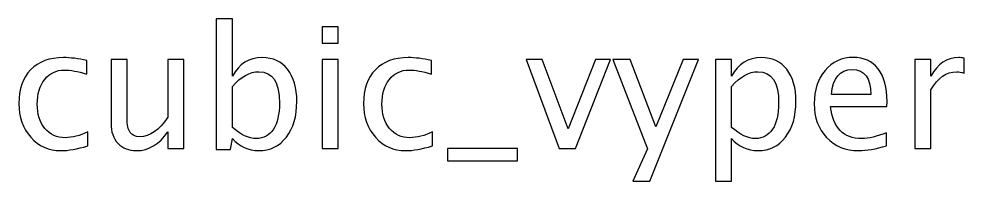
# Model space of a CAD drawing. Header units: centimetres. Extents: x -71 to 58, y -28 to 40.
# Drawn here: x 19.11 to 42.92, y 36.35 to 40.43 of the extents above; entities that cross this region are included whole.
import ezdxf

# ---------------------------------------------------------------- set-up
doc = ezdxf.new("R2010")
doc.units = ezdxf.units.CM
doc.header["$MEASUREMENT"] = 0
doc.layers.add('Layer 1', color=7, linetype='Continuous')

msp = doc.modelspace()

# ---------------------------------------------------------------- linework, layer by layer
at = {"layer": 'Layer 1'}
for points, knots in [([(24.08083, 37.14504), (24.08083, 37.14504), (24.08083, 40.43434), (24.08083, 40.43434), (24.08083, 40.43434), (24.08083, 40.43434), (24.48723, 40.43434), (24.48723, 40.43434), (24.48723, 40.43434), (24.48723, 40.43434), (24.48723, 38.99007), (24.48723, 38.99007), (24.48723, 38.99007), (24.65374, 39.30404), (24.90421, 39.46067), (25.23794, 39.46067), (25.23794, 39.46067), (25.50817, 39.46067), (25.72054, 39.3626), (25.87576, 39.16575), (25.87576, 39.16575), (26.03098, 38.9689), (26.10859, 38.70008), (26.10859, 38.3593), (26.10859, 38.3593), (26.10859, 37.98818), (26.0204, 37.68832), (25.84472, 37.46113), (25.84472, 37.46113), (25.66903, 37.23323), (25.43761, 37.11964), (25.15116, 37.11964), (25.15116, 37.11964), (24.88516, 37.11964), (24.66362, 37.22124), (24.48723, 37.42515), (24.48723, 37.42515), (24.48723, 37.42515), (24.43784, 37.14504), (24.43784, 37.14504), (24.43784, 37.14504), (24.43784, 37.14504), (24.08083, 37.14504), (24.08083, 37.14504)], [0, 0, 0, 0, 0.08333333, 0.08333333, 0.08333333, 0.08333333, 0.16666667, 0.16666667, 0.16666667, 0.16666667, 0.25, 0.25, 0.25, 0.25, 0.33333333, 0.33333333, 0.33333333, 0.33333333, 0.41666667, 0.41666667, 0.41666667, 0.41666667, 0.5, 0.5, 0.5, 0.5, 0.58333333, 0.58333333, 0.58333333, 0.58333333, 0.66666667, 0.66666667, 0.66666667, 0.66666667, 0.75, 0.75, 0.75, 0.75, 0.83333333, 0.83333333, 0.83333333, 0.83333333, 1, 1, 1, 1]), ([(26.74501, 39.82474), (26.74501, 39.82474), (26.74501, 40.23114), (26.74501, 40.23114), (26.74501, 40.23114), (26.74501, 40.23114), (27.15141, 40.23114), (27.15141, 40.23114), (27.15141, 40.23114), (27.15141, 40.23114), (27.15141, 39.82474), (27.15141, 39.82474), (27.15141, 39.82474), (27.15141, 39.82474), (26.74501, 39.82474), (26.74501, 39.82474)], [0, 0, 0, 0, 0.2, 0.2, 0.2, 0.2, 0.4, 0.4, 0.4, 0.4, 0.6, 0.6, 0.6, 0.6, 1, 1, 1, 1]), ([(20.84304, 37.23817), (20.57986, 37.15915), (20.35267, 37.11964), (20.16147, 37.11964), (20.16147, 37.11964), (19.85808, 37.11964), (19.6069, 37.23182), (19.40723, 37.45548), (19.40723, 37.45548), (19.20756, 37.67985), (19.10737, 37.96278), (19.10737, 38.30356), (19.10737, 38.30356), (19.10737, 38.66763), (19.20615, 38.95197), (19.4037, 39.15517), (19.4037, 39.15517), (19.60126, 39.35907), (19.87713, 39.46067), (20.23132, 39.46067), (20.23132, 39.46067), (20.40559, 39.46067), (20.60174, 39.43668), (20.81764, 39.3887), (20.81764, 39.3887), (20.81764, 39.3887), (20.81764, 39.04581), (20.81764, 39.04581), (20.81764, 39.04581), (20.58833, 39.11354), (20.40136, 39.14741), (20.25742, 39.14741), (20.25742, 39.14741), (20.04858, 39.14741), (19.88136, 39.06909), (19.75648, 38.91316), (19.75648, 38.91316), (19.6316, 38.75723), (19.5688, 38.54909), (19.5688, 38.28945), (19.5688, 38.28945), (19.5688, 38.03757), (19.63371, 37.83437), (19.76283, 37.67844), (19.76283, 37.67844), (19.89195, 37.52322), (20.06057, 37.44561), (20.27012, 37.44561), (20.27012, 37.44561), (20.45569, 37.44561), (20.64619, 37.49358), (20.84304, 37.58954), (20.84304, 37.58954), (20.84304, 37.58954), (20.84304, 37.23817), (20.84304, 37.23817)], [0, 0, 0, 0, 0.06666667, 0.06666667, 0.06666667, 0.06666667, 0.13333333, 0.13333333, 0.13333333, 0.13333333, 0.2, 0.2, 0.2, 0.2, 0.26666667, 0.26666667, 0.26666667, 0.26666667, 0.33333333, 0.33333333, 0.33333333, 0.33333333, 0.4, 0.4, 0.4, 0.4, 0.46666667, 0.46666667, 0.46666667, 0.46666667, 0.53333333, 0.53333333, 0.53333333, 0.53333333, 0.6, 0.6, 0.6, 0.6, 0.66666667, 0.66666667, 0.66666667, 0.66666667, 0.73333333, 0.73333333, 0.73333333, 0.73333333, 0.8, 0.8, 0.8, 0.8, 0.86666667, 0.86666667, 0.86666667, 0.86666667, 1, 1, 1, 1]), ([(22.85881, 37.17044), (22.85881, 37.17044), (22.85881, 37.59236), (22.85881, 37.59236), (22.85881, 37.59236), (22.6422, 37.27698), (22.37903, 37.11964), (22.06999, 37.11964), (22.06999, 37.11964), (21.87385, 37.11964), (21.71792, 37.18102), (21.60221, 37.3045), (21.60221, 37.3045), (21.4858, 37.42797), (21.42794, 37.59377), (21.42794, 37.80332), (21.42794, 37.80332), (21.42794, 37.80332), (21.42794, 39.4141), (21.42794, 39.4141), (21.42794, 39.4141), (21.42794, 39.4141), (21.83434, 39.4141), (21.83434, 39.4141), (21.83434, 39.4141), (21.83434, 39.4141), (21.83434, 37.93597), (21.83434, 37.93597), (21.83434, 37.93597), (21.83434, 37.76734), (21.85903, 37.6481), (21.90772, 37.57755), (21.90772, 37.57755), (21.95711, 37.50628), (22.03895, 37.47101), (22.15396, 37.47101), (22.15396, 37.47101), (22.40231, 37.47101), (22.63797, 37.63399), (22.85881, 37.96066), (22.85881, 37.96066), (22.85881, 37.96066), (22.85881, 39.4141), (22.85881, 39.4141), (22.85881, 39.4141), (22.85881, 39.4141), (23.2652, 39.4141), (23.2652, 39.4141), (23.2652, 39.4141), (23.2652, 39.4141), (23.2652, 37.17044), (23.2652, 37.17044), (23.2652, 37.17044), (23.2652, 37.17044), (22.85881, 37.17044), (22.85881, 37.17044)], [0, 0, 0, 0, 0.06666667, 0.06666667, 0.06666667, 0.06666667, 0.13333333, 0.13333333, 0.13333333, 0.13333333, 0.2, 0.2, 0.2, 0.2, 0.26666667, 0.26666667, 0.26666667, 0.26666667, 0.33333333, 0.33333333, 0.33333333, 0.33333333, 0.4, 0.4, 0.4, 0.4, 0.46666667, 0.46666667, 0.46666667, 0.46666667, 0.53333333, 0.53333333, 0.53333333, 0.53333333, 0.6, 0.6, 0.6, 0.6, 0.66666667, 0.66666667, 0.66666667, 0.66666667, 0.73333333, 0.73333333, 0.73333333, 0.73333333, 0.8, 0.8, 0.8, 0.8, 0.86666667, 0.86666667, 0.86666667, 0.86666667, 1, 1, 1, 1]), ([(26.74501, 37.17044), (26.74501, 37.17044), (26.74501, 39.4141), (26.74501, 39.4141), (26.74501, 39.4141), (26.74501, 39.4141), (27.15141, 39.4141), (27.15141, 39.4141), (27.15141, 39.4141), (27.15141, 39.4141), (27.15141, 37.17044), (27.15141, 37.17044), (27.15141, 37.17044), (27.15141, 37.17044), (26.74501, 37.17044), (26.74501, 37.17044)], [0, 0, 0, 0, 0.2, 0.2, 0.2, 0.2, 0.4, 0.4, 0.4, 0.4, 0.6, 0.6, 0.6, 0.6, 1, 1, 1, 1]), ([(29.52631, 37.23817), (29.26313, 37.15915), (29.03594, 37.11964), (28.84474, 37.11964), (28.84474, 37.11964), (28.54135, 37.11964), (28.29017, 37.23182), (28.0905, 37.45548), (28.0905, 37.45548), (27.89083, 37.67985), (27.79064, 37.96278), (27.79064, 38.30356), (27.79064, 38.30356), (27.79064, 38.66763), (27.88942, 38.95197), (28.08697, 39.15517), (28.08697, 39.15517), (28.28453, 39.35907), (28.5604, 39.46067), (28.91459, 39.46067), (28.91459, 39.46067), (29.08886, 39.46067), (29.28501, 39.43668), (29.50091, 39.3887), (29.50091, 39.3887), (29.50091, 39.3887), (29.50091, 39.04581), (29.50091, 39.04581), (29.50091, 39.04581), (29.2716, 39.11354), (29.08463, 39.14741), (28.94069, 39.14741), (28.94069, 39.14741), (28.73185, 39.14741), (28.56463, 39.06909), (28.43975, 38.91316), (28.43975, 38.91316), (28.31487, 38.75723), (28.25207, 38.54909), (28.25207, 38.28945), (28.25207, 38.28945), (28.25207, 38.03757), (28.31698, 37.83437), (28.4461, 37.67844), (28.4461, 37.67844), (28.57522, 37.52322), (28.74384, 37.44561), (28.95339, 37.44561), (28.95339, 37.44561), (29.13896, 37.44561), (29.32946, 37.49358), (29.52631, 37.58954), (29.52631, 37.58954), (29.52631, 37.58954), (29.52631, 37.23817), (29.52631, 37.23817)], [0, 0, 0, 0, 0.06666667, 0.06666667, 0.06666667, 0.06666667, 0.13333333, 0.13333333, 0.13333333, 0.13333333, 0.2, 0.2, 0.2, 0.2, 0.26666667, 0.26666667, 0.26666667, 0.26666667, 0.33333333, 0.33333333, 0.33333333, 0.33333333, 0.4, 0.4, 0.4, 0.4, 0.46666667, 0.46666667, 0.46666667, 0.46666667, 0.53333333, 0.53333333, 0.53333333, 0.53333333, 0.6, 0.6, 0.6, 0.6, 0.66666667, 0.66666667, 0.66666667, 0.66666667, 0.73333333, 0.73333333, 0.73333333, 0.73333333, 0.8, 0.8, 0.8, 0.8, 0.86666667, 0.86666667, 0.86666667, 0.86666667, 1, 1, 1, 1]), ([(32.72036, 37.17044), (32.72036, 37.17044), (31.88498, 39.4141), (31.88498, 39.4141), (31.88498, 39.4141), (31.88498, 39.4141), (32.29138, 39.4141), (32.29138, 39.4141), (32.29138, 39.4141), (32.29138, 39.4141), (32.94261, 37.67068), (32.94261, 37.67068), (32.94261, 37.67068), (32.94261, 37.67068), (33.63193, 39.4141), (33.63193, 39.4141), (33.63193, 39.4141), (33.63193, 39.4141), (34.01434, 39.4141), (34.01434, 39.4141), (34.01434, 39.4141), (34.01434, 39.4141), (33.12746, 37.17044), (33.12746, 37.17044), (33.12746, 37.17044), (33.12746, 37.17044), (32.72036, 37.17044), (32.72036, 37.17044)], [0, 0, 0, 0, 0.125, 0.125, 0.125, 0.125, 0.25, 0.25, 0.25, 0.25, 0.375, 0.375, 0.375, 0.375, 0.5, 0.5, 0.5, 0.5, 0.625, 0.625, 0.625, 0.625, 0.75, 0.75, 0.75, 0.75, 1, 1, 1, 1]), ([(34.57667, 36.35341), (34.57667, 36.35341), (34.94074, 37.16762), (34.94074, 37.16762), (34.94074, 37.16762), (34.94074, 37.16762), (34.0715, 39.4141), (34.0715, 39.4141), (34.0715, 39.4141), (34.0715, 39.4141), (34.50753, 39.4141), (34.50753, 39.4141), (34.50753, 39.4141), (34.50753, 39.4141), (35.15382, 37.71513), (35.15382, 37.71513), (35.15382, 37.71513), (35.15382, 37.71513), (35.84315, 39.4141), (35.84315, 39.4141), (35.84315, 39.4141), (35.84315, 39.4141), (36.22626, 39.4141), (36.22626, 39.4141), (36.22626, 39.4141), (36.22626, 39.4141), (35.00001, 36.35341), (35.00001, 36.35341), (35.00001, 36.35341), (35.00001, 36.35341), (34.57667, 36.35341), (34.57667, 36.35341)], [0, 0, 0, 0, 0.11111111, 0.11111111, 0.11111111, 0.11111111, 0.22222222, 0.22222222, 0.22222222, 0.22222222, 0.33333333, 0.33333333, 0.33333333, 0.33333333, 0.44444444, 0.44444444, 0.44444444, 0.44444444, 0.55555556, 0.55555556, 0.55555556, 0.55555556, 0.66666667, 0.66666667, 0.66666667, 0.66666667, 0.77777778, 0.77777778, 0.77777778, 0.77777778, 1, 1, 1, 1]), ([(36.65594, 36.35341), (36.65594, 36.35341), (36.65594, 39.4141), (36.65594, 39.4141), (36.65594, 39.4141), (36.65594, 39.4141), (37.06234, 39.4141), (37.06234, 39.4141), (37.06234, 39.4141), (37.06234, 39.4141), (37.06234, 38.99007), (37.06234, 38.99007), (37.06234, 38.99007), (37.22885, 39.30404), (37.47932, 39.46067), (37.81305, 39.46067), (37.81305, 39.46067), (38.08328, 39.46067), (38.29565, 39.3626), (38.45087, 39.16575), (38.45087, 39.16575), (38.60609, 38.9689), (38.6837, 38.70008), (38.6837, 38.3593), (38.6837, 38.3593), (38.6837, 37.98818), (38.59551, 37.68832), (38.41983, 37.46113), (38.41983, 37.46113), (38.24414, 37.23323), (38.01272, 37.11964), (37.72627, 37.11964), (37.72627, 37.11964), (37.46027, 37.11964), (37.23873, 37.22124), (37.06234, 37.42515), (37.06234, 37.42515), (37.06234, 37.42515), (37.06234, 36.35341), (37.06234, 36.35341), (37.06234, 36.35341), (37.06234, 36.35341), (36.65594, 36.35341), (36.65594, 36.35341)], [0, 0, 0, 0, 0.08333333, 0.08333333, 0.08333333, 0.08333333, 0.16666667, 0.16666667, 0.16666667, 0.16666667, 0.25, 0.25, 0.25, 0.25, 0.33333333, 0.33333333, 0.33333333, 0.33333333, 0.41666667, 0.41666667, 0.41666667, 0.41666667, 0.5, 0.5, 0.5, 0.5, 0.58333333, 0.58333333, 0.58333333, 0.58333333, 0.66666667, 0.66666667, 0.66666667, 0.66666667, 0.75, 0.75, 0.75, 0.75, 0.83333333, 0.83333333, 0.83333333, 0.83333333, 1, 1, 1, 1]), ([(40.96689, 37.24241), (40.69384, 37.16056), (40.4603, 37.11964), (40.26556, 37.11964), (40.26556, 37.11964), (39.93325, 37.11964), (39.66302, 37.22971), (39.45488, 37.44913), (39.45488, 37.44913), (39.24674, 37.66856), (39.14232, 37.9529), (39.14232, 38.30286), (39.14232, 38.30286), (39.14232, 38.64223), (39.23404, 38.92092), (39.41819, 39.13894), (39.41819, 39.13894), (39.60234, 39.35625), (39.838, 39.4649), (40.12516, 39.4649), (40.12516, 39.4649), (40.3968, 39.4649), (40.60705, 39.36824), (40.75522, 39.17492), (40.75522, 39.17492), (40.90339, 38.9816), (40.97747, 38.70784), (40.97747, 38.35295), (40.97747, 38.35295), (40.97747, 38.35295), (40.97535, 38.22877), (40.97535, 38.22877), (40.97535, 38.22877), (40.97535, 38.22877), (39.55719, 38.22877), (39.55719, 38.22877), (39.55719, 38.22877), (39.61645, 37.69255), (39.87821, 37.42444), (40.34176, 37.42444), (40.34176, 37.42444), (40.5118, 37.42444), (40.71994, 37.47242), (40.96689, 37.56837), (40.96689, 37.56837), (40.96689, 37.56837), (40.96689, 37.24241), (40.96689, 37.24241)], [0, 0, 0, 0, 0.07692308, 0.07692308, 0.07692308, 0.07692308, 0.15384615, 0.15384615, 0.15384615, 0.15384615, 0.23076923, 0.23076923, 0.23076923, 0.23076923, 0.30769231, 0.30769231, 0.30769231, 0.30769231, 0.38461538, 0.38461538, 0.38461538, 0.38461538, 0.46153846, 0.46153846, 0.46153846, 0.46153846, 0.53846154, 0.53846154, 0.53846154, 0.53846154, 0.61538462, 0.61538462, 0.61538462, 0.61538462, 0.69230769, 0.69230769, 0.69230769, 0.69230769, 0.76923077, 0.76923077, 0.76923077, 0.76923077, 0.84615385, 0.84615385, 0.84615385, 0.84615385, 1, 1, 1, 1]), ([(41.67879, 37.17044), (41.67879, 37.17044), (41.67879, 39.4141), (41.67879, 39.4141), (41.67879, 39.4141), (41.67879, 39.4141), (42.08519, 39.4141), (42.08519, 39.4141), (42.08519, 39.4141), (42.08519, 39.4141), (42.08519, 38.99007), (42.08519, 38.99007), (42.08519, 38.99007), (42.24676, 39.30404), (42.48101, 39.46067), (42.78863, 39.46067), (42.78863, 39.46067), (42.83026, 39.46067), (42.874, 39.45714), (42.91916, 39.45009), (42.91916, 39.45009), (42.91916, 39.45009), (42.91916, 39.06979), (42.91916, 39.06979), (42.91916, 39.06979), (42.8486, 39.09308), (42.78651, 39.10507), (42.73289, 39.10507), (42.73289, 39.10507), (42.47466, 39.10507), (42.25876, 38.95267), (42.08519, 38.64717), (42.08519, 38.64717), (42.08519, 38.64717), (42.08519, 37.17044), (42.08519, 37.17044), (42.08519, 37.17044), (42.08519, 37.17044), (41.67879, 37.17044), (41.67879, 37.17044)], [0, 0, 0, 0, 0.09090909, 0.09090909, 0.09090909, 0.09090909, 0.18181818, 0.18181818, 0.18181818, 0.18181818, 0.27272727, 0.27272727, 0.27272727, 0.27272727, 0.36363636, 0.36363636, 0.36363636, 0.36363636, 0.45454545, 0.45454545, 0.45454545, 0.45454545, 0.54545455, 0.54545455, 0.54545455, 0.54545455, 0.63636364, 0.63636364, 0.63636364, 0.63636364, 0.72727273, 0.72727273, 0.72727273, 0.72727273, 0.81818182, 0.81818182, 0.81818182, 0.81818182, 1, 1, 1, 1]), ([(24.48723, 37.70525), (24.69678, 37.51828), (24.89645, 37.42444), (25.08625, 37.42444), (25.08625, 37.42444), (25.27322, 37.42444), (25.41786, 37.50276), (25.51946, 37.65868), (25.51946, 37.65868), (25.62176, 37.81461), (25.67256, 38.03404), (25.67256, 38.31767), (25.67256, 38.31767), (25.67256, 38.84261), (25.499, 39.10507), (25.15186, 39.10507), (25.15186, 39.10507), (24.92467, 39.10507), (24.70313, 38.98231), (24.48723, 38.73607), (24.48723, 38.73607), (24.48723, 38.73607), (24.48723, 37.70525), (24.48723, 37.70525)], [0, 0, 0, 0, 0.14285714, 0.14285714, 0.14285714, 0.14285714, 0.28571429, 0.28571429, 0.28571429, 0.28571429, 0.42857143, 0.42857143, 0.42857143, 0.42857143, 0.57142857, 0.57142857, 0.57142857, 0.57142857, 0.71428571, 0.71428571, 0.71428571, 0.71428571, 1, 1, 1, 1]), ([(37.06234, 37.70525), (37.27189, 37.51828), (37.47156, 37.42444), (37.66136, 37.42444), (37.66136, 37.42444), (37.84833, 37.42444), (37.99297, 37.50276), (38.09457, 37.65868), (38.09457, 37.65868), (38.19687, 37.81461), (38.24767, 38.03404), (38.24767, 38.31767), (38.24767, 38.31767), (38.24767, 38.84261), (38.07411, 39.10507), (37.72697, 39.10507), (37.72697, 39.10507), (37.49978, 39.10507), (37.27824, 38.98231), (37.06234, 38.73607), (37.06234, 38.73607), (37.06234, 38.73607), (37.06234, 37.70525), (37.06234, 37.70525)], [0, 0, 0, 0, 0.14285714, 0.14285714, 0.14285714, 0.14285714, 0.28571429, 0.28571429, 0.28571429, 0.28571429, 0.42857143, 0.42857143, 0.42857143, 0.42857143, 0.57142857, 0.57142857, 0.57142857, 0.57142857, 0.71428571, 0.71428571, 0.71428571, 0.71428571, 1, 1, 1, 1]), ([(39.57835, 38.53357), (39.57835, 38.53357), (40.56895, 38.53357), (40.56895, 38.53357), (40.56895, 38.53357), (40.56895, 38.95126), (40.41302, 39.16011), (40.10187, 39.16011), (40.10187, 39.16011), (39.78861, 39.16011), (39.61434, 38.95126), (39.57835, 38.53357)], [0, 0, 0, 0, 0.25, 0.25, 0.25, 0.25, 0.5, 0.5, 0.5, 0.5, 1, 1, 1, 1]), ([(29.90801, 36.86564), (29.90801, 36.86564), (29.90801, 37.17044), (29.90801, 37.17044), (29.90801, 37.17044), (29.90801, 37.17044), (31.66908, 37.17044), (31.66908, 37.17044), (31.66908, 37.17044), (31.66908, 37.17044), (31.66908, 36.86564), (31.66908, 36.86564), (31.66908, 36.86564), (31.66908, 36.86564), (29.90801, 36.86564), (29.90801, 36.86564)], [0, 0, 0, 0, 0.2, 0.2, 0.2, 0.2, 0.4, 0.4, 0.4, 0.4, 0.6, 0.6, 0.6, 0.6, 1, 1, 1, 1])]:
    msp.add_open_spline(points, degree=3, knots=knots, dxfattribs=at)

doc.saveas('drawing.dxf')
